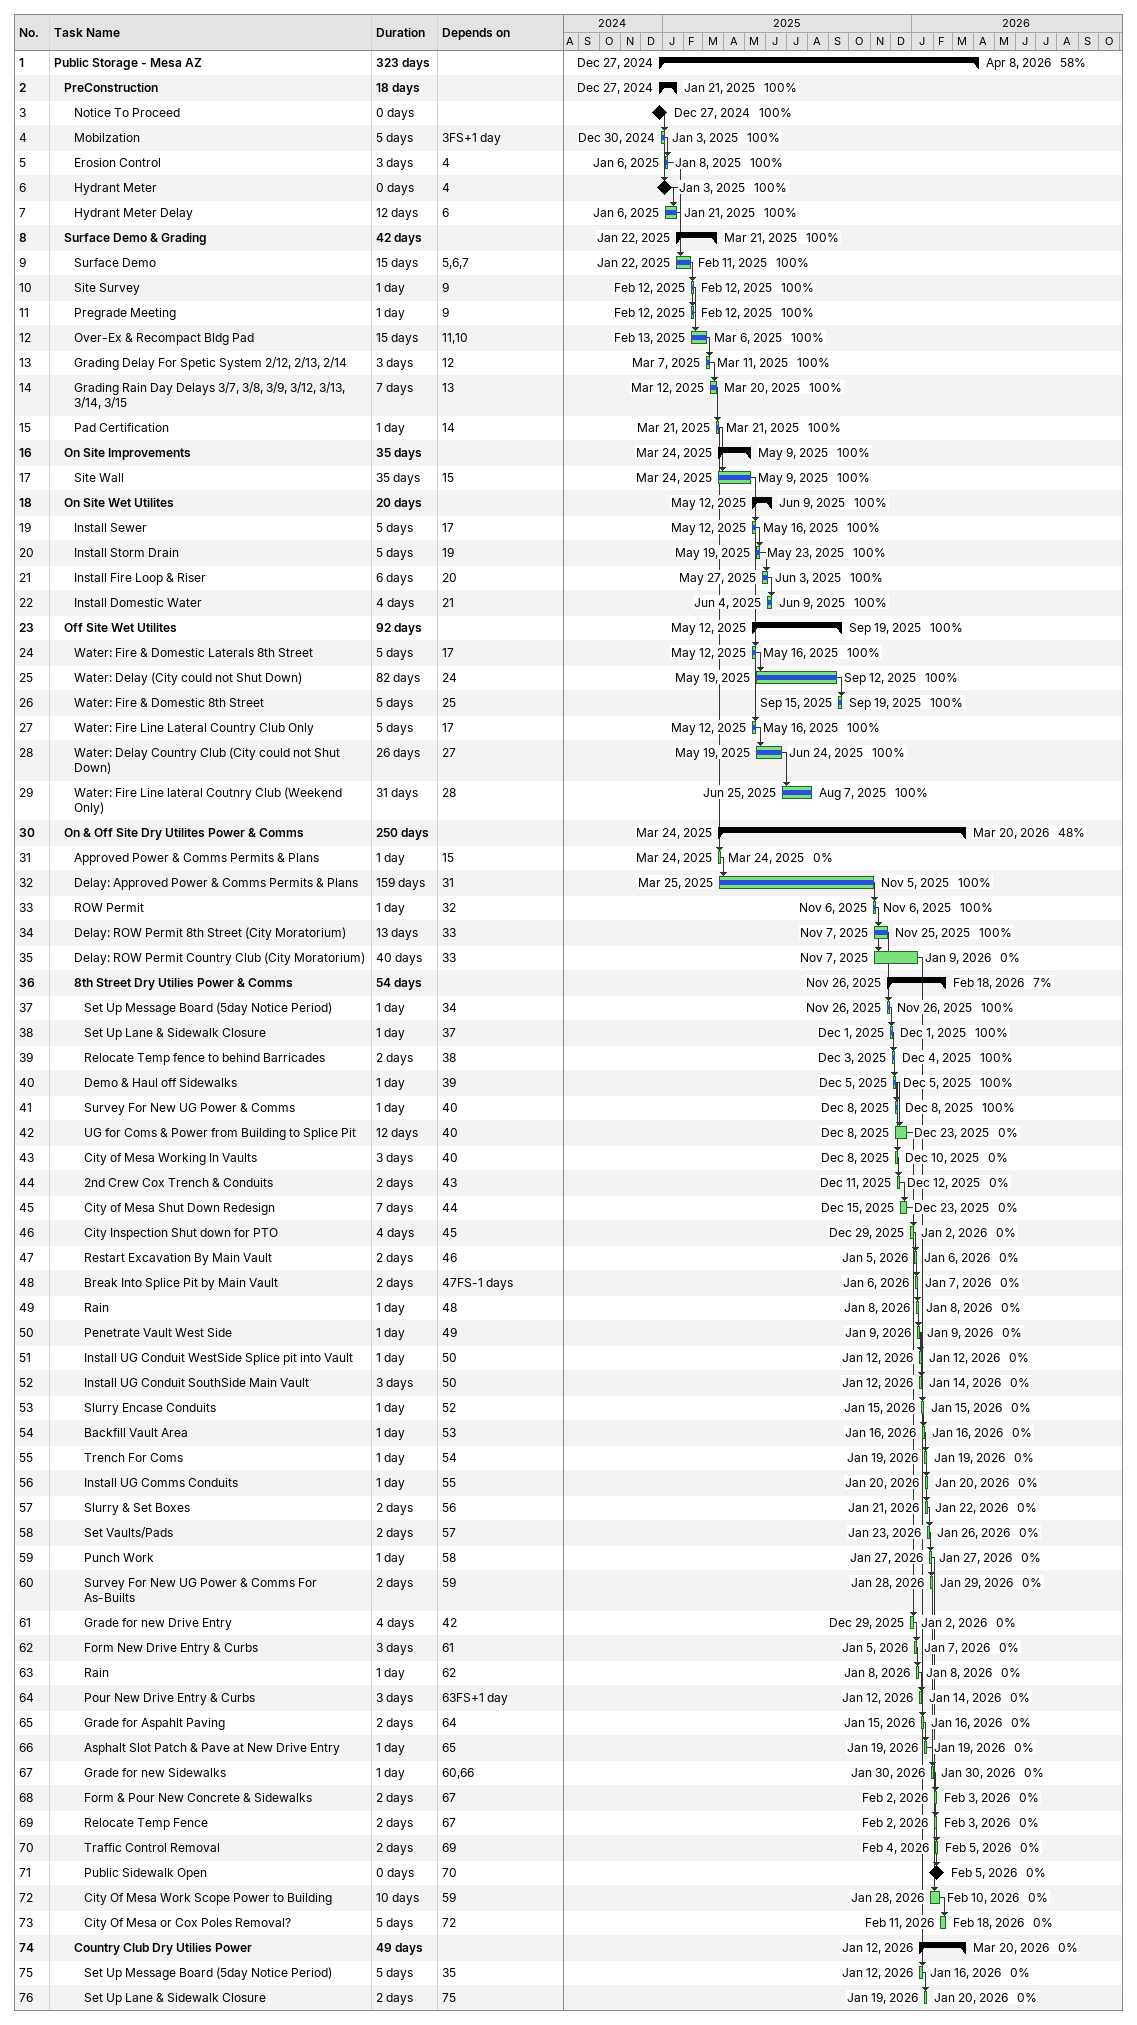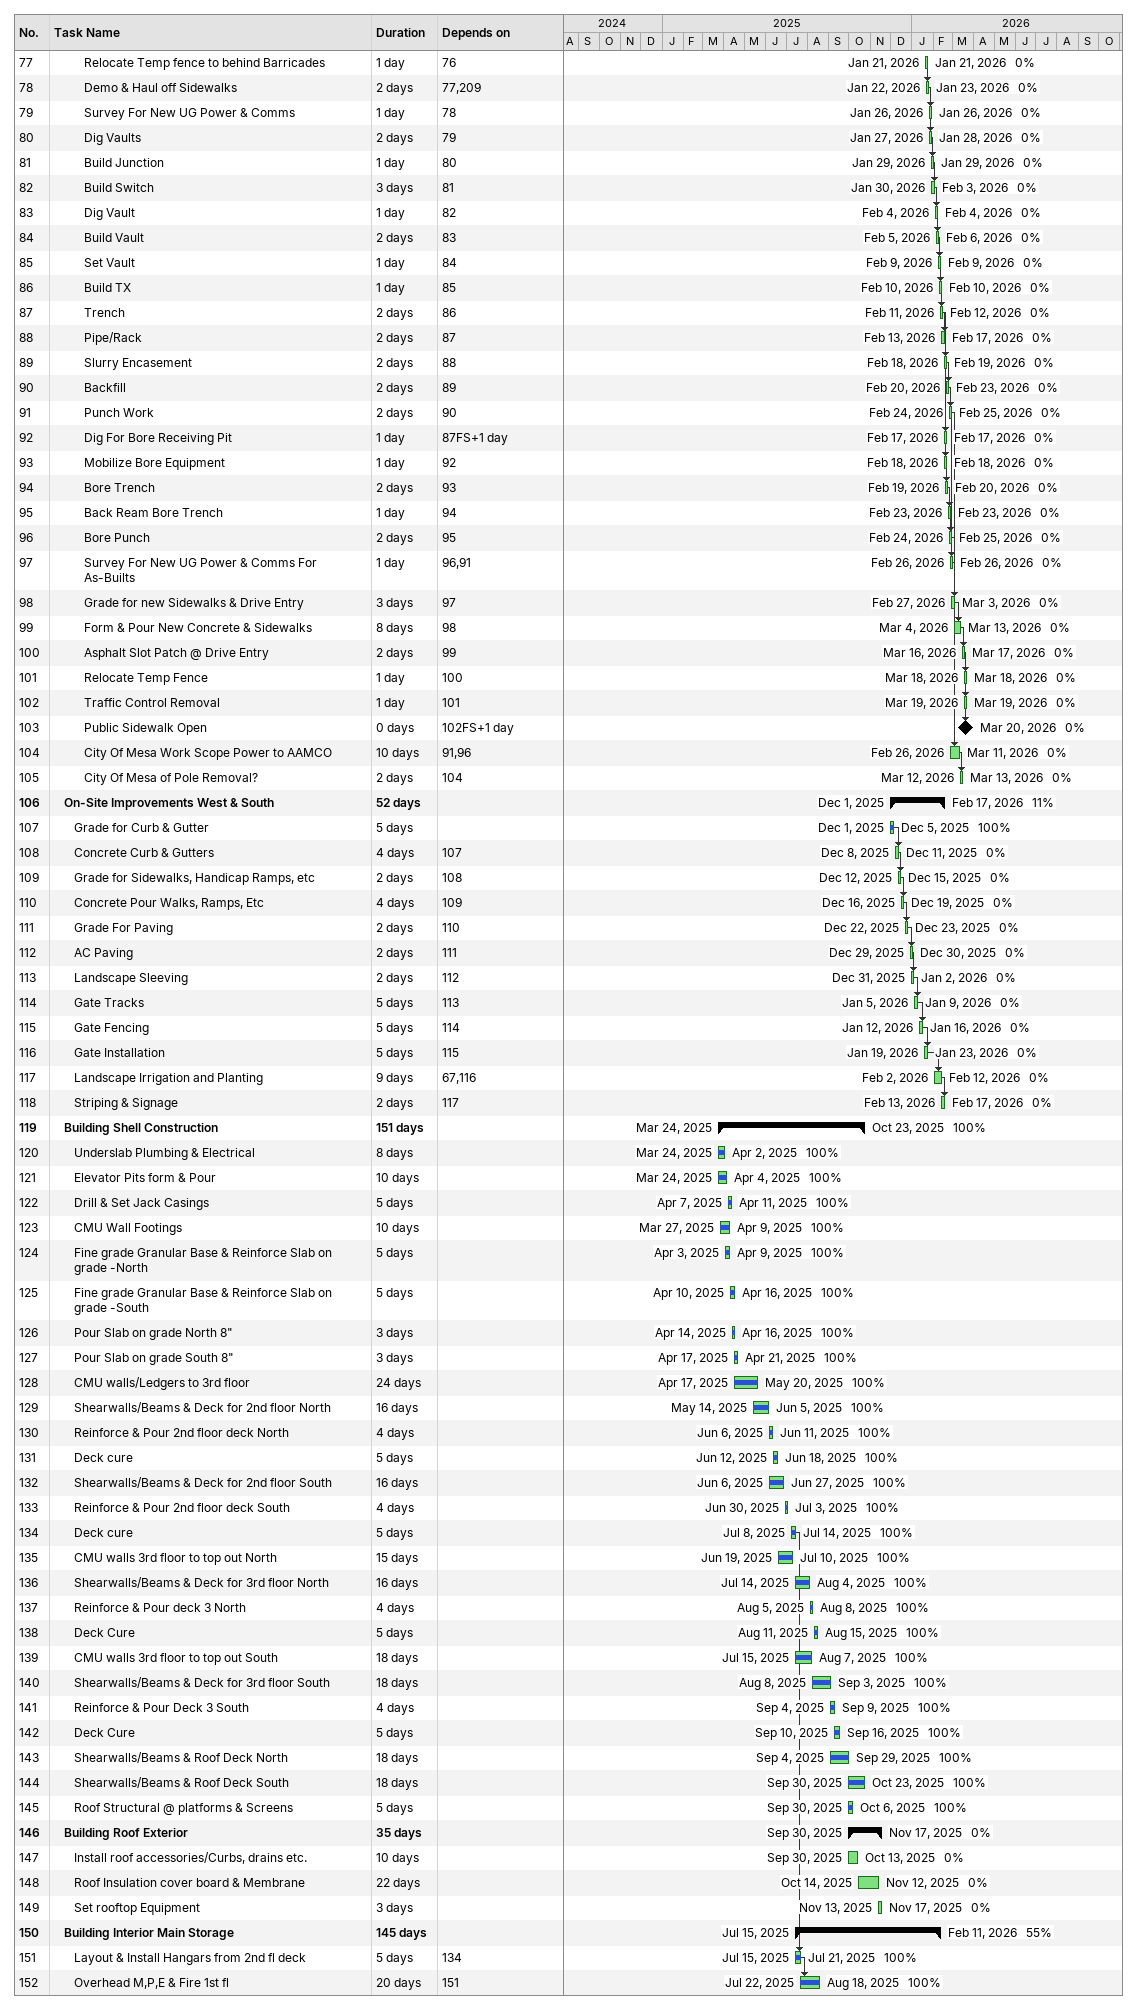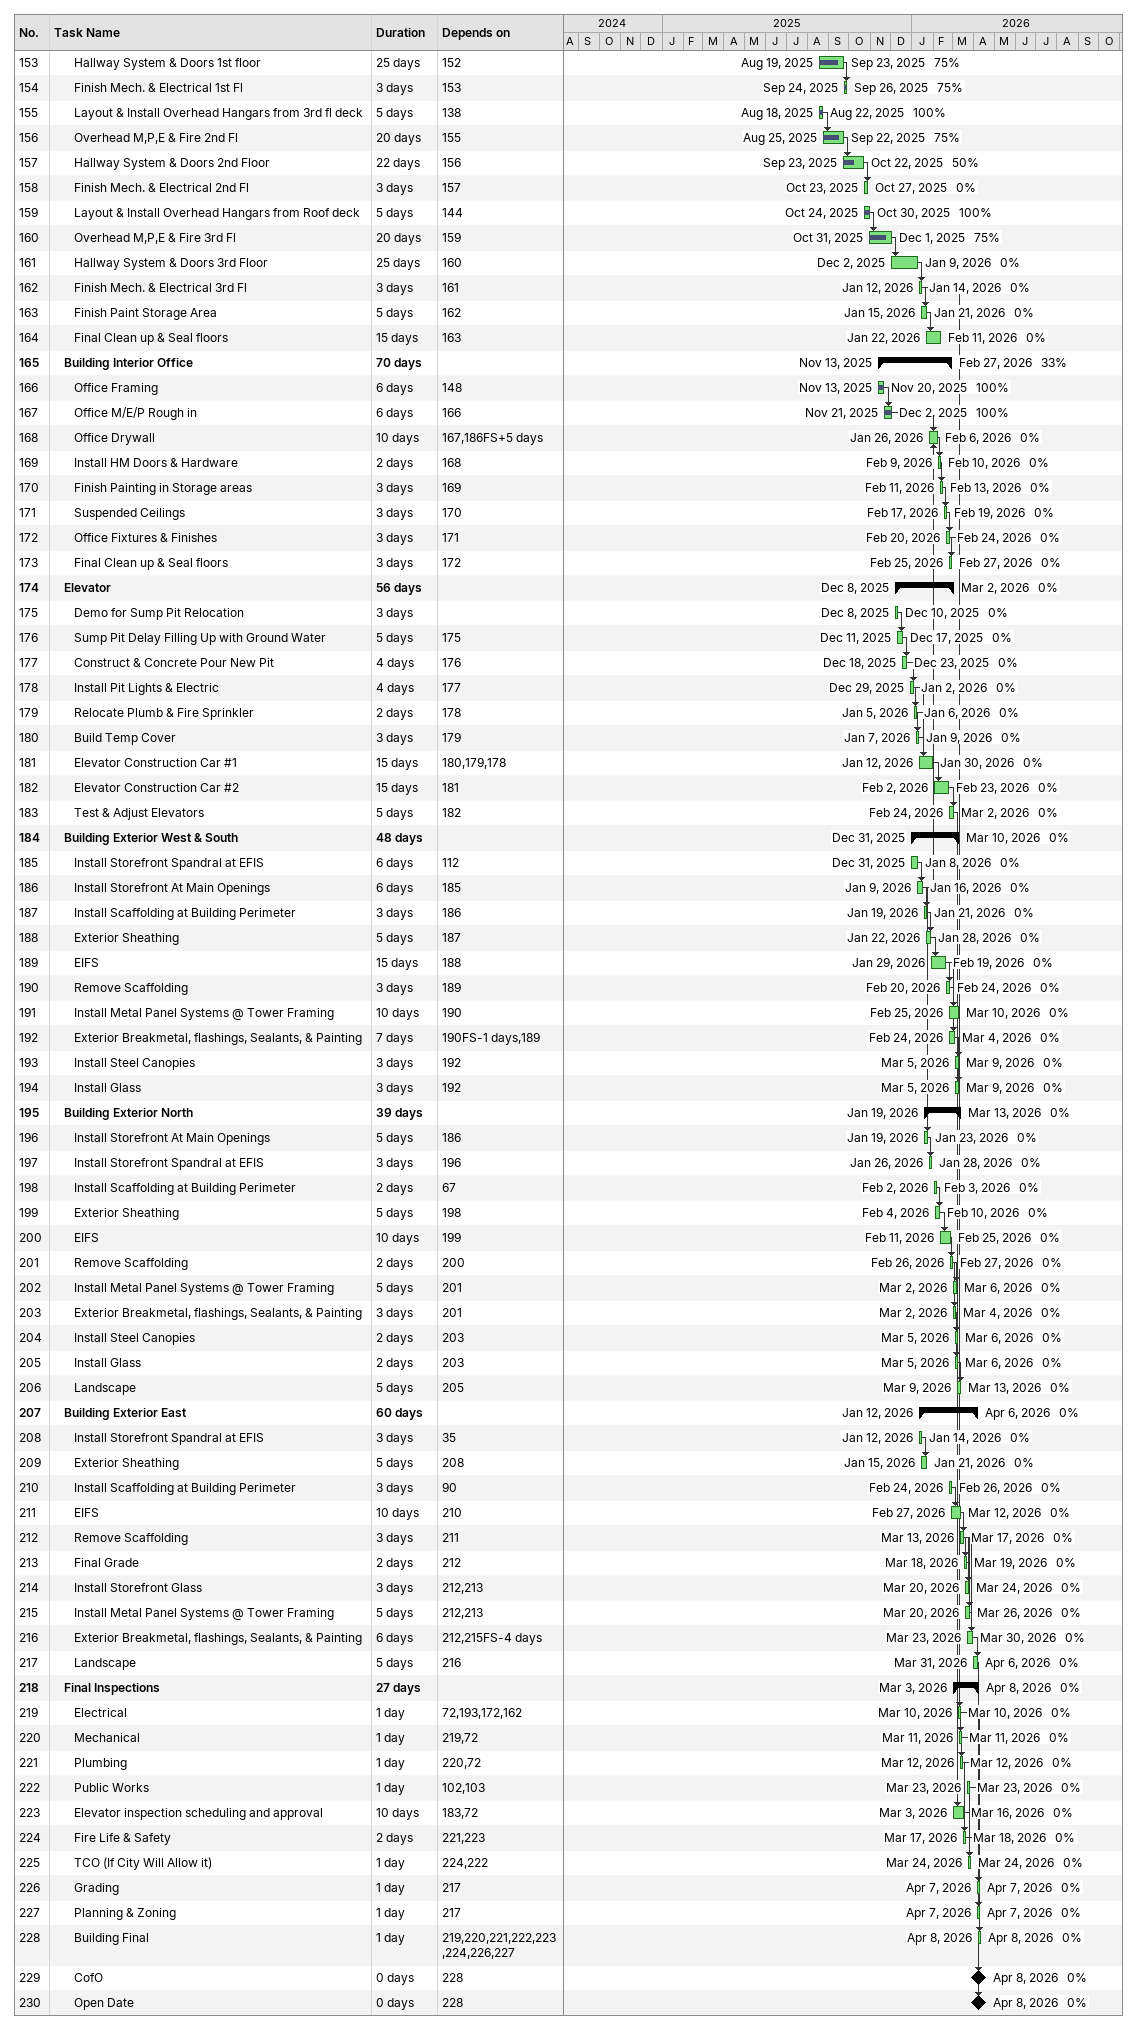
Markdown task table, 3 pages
| ID | Level | Task | Duration | Start | Finish | Predecessors | % complete |
|---|---|---|---|---|---|---|---|
| 1 | 1 | **Public Storage - Mesa AZ** | 323d | 2024-12-27 | 2026-04-08 |  | 58 |
| 2 | 2 | **PreConstruction** | 18d | 2024-12-27 | 2025-01-21 |  | 100 |
| 3 | 3 | Notice To Proceed | 0d | 2024-12-27 | 2024-12-27 |  | 100 |
| 4 | 3 | Mobilzation | 5d | 2024-12-30 | 2025-01-03 | 3FS+1d | 100 |
| 5 | 3 | Erosion Control | 3d | 2025-01-06 | 2025-01-08 | 4 | 100 |
| 6 | 3 | Hydrant Meter | 0d | 2025-01-03 | 2025-01-03 | 4 | 100 |
| 7 | 3 | Hydrant Meter Delay | 12d | 2025-01-06 | 2025-01-21 | 6 | 100 |
| 8 | 2 | **Surface Demo & Grading** | 42d | 2025-01-22 | 2025-03-21 |  | 100 |
| 9 | 3 | Surface Demo | 15d | 2025-01-22 | 2025-02-11 | 5, 6, 7 | 100 |
| 10 | 3 | Site Survey | 1d | 2025-02-12 | 2025-02-12 | 9 | 100 |
| 11 | 3 | Pregrade Meeting | 1d | 2025-02-12 | 2025-02-12 | 9 | 100 |
| 12 | 3 | Over-Ex & Recompact Bldg Pad | 15d | 2025-02-13 | 2025-03-06 | 11, 10 | 100 |
| 13 | 3 | Grading Delay For Spetic System 2/12, 2/13, 2/14 | 3d | 2025-03-07 | 2025-03-11 | 12 | 100 |
| 14 | 3 | Grading Rain Day Delays 3/7, 3/8, 3/9, 3/12, 3/13, 3/14, 3/15 | 7d | 2025-03-12 | 2025-03-20 | 13 | 100 |
| 15 | 3 | Pad Certification | 1d | 2025-03-21 | 2025-03-21 | 14 | 100 |
| 16 | 2 | **On Site Improvements** | 35d | 2025-03-24 | 2025-05-09 |  | 100 |
| 17 | 3 | Site Wall | 35d | 2025-03-24 | 2025-05-09 | 15 | 100 |
| 18 | 2 | **On Site Wet Utilites** | 20d | 2025-05-12 | 2025-06-09 |  | 100 |
| 19 | 3 | Install Sewer | 5d | 2025-05-12 | 2025-05-16 | 17 | 100 |
| 20 | 3 | Install Storm Drain | 5d | 2025-05-19 | 2025-05-23 | 19 | 100 |
| 21 | 3 | Install Fire Loop & Riser | 6d | 2025-05-27 | 2025-06-03 | 20 | 100 |
| 22 | 3 | Install Domestic Water | 4d | 2025-06-04 | 2025-06-09 | 21 | 100 |
| 23 | 2 | **Off Site Wet Utilites** | 92d | 2025-05-12 | 2025-09-19 |  | 100 |
| 24 | 3 | Water: Fire & Domestic Laterals 8th Street | 5d | 2025-05-12 | 2025-05-16 | 17 | 100 |
| 25 | 3 | Water: Delay (City could not Shut Down) | 82d | 2025-05-19 | 2025-09-12 | 24 | 100 |
| 26 | 3 | Water: Fire & Domestic 8th Street | 5d | 2025-09-15 | 2025-09-19 | 25 | 100 |
| 27 | 3 | Water: Fire Line Lateral Country Club Only | 5d | 2025-05-12 | 2025-05-16 | 17 | 100 |
| 28 | 3 | Water: Delay Country Club (City could not Shut Down) | 26d | 2025-05-19 | 2025-06-24 | 27 | 100 |
| 29 | 3 | Water: Fire Line lateral Coutnry Club (Weekend Only) | 31d | 2025-06-25 | 2025-08-07 | 28 | 100 |
| 30 | 2 | **On & Off Site Dry Utilites Power & Comms** | 250d | 2025-03-24 | 2026-03-20 |  | 48 |
| 31 | 3 | Approved Power & Comms Permits & Plans | 1d | 2025-03-24 | 2025-03-24 | 15 | 0 |
| 32 | 3 | Delay: Approved Power & Comms Permits & Plans | 159d | 2025-03-25 | 2025-11-05 | 31 | 100 |
| 33 | 3 | ROW Permit | 1d | 2025-11-06 | 2025-11-06 | 32 | 100 |
| 34 | 3 | Delay: ROW Permit 8th Street (City Moratorium) | 13d | 2025-11-07 | 2025-11-25 | 33 | 100 |
| 35 | 3 | Delay: ROW Permit Country Club (City Moratorium) | 40d | 2025-11-07 | 2026-01-09 | 33 | 0 |
| 36 | 3 | **8th Street Dry Utilies Power & Comms** | 54d | 2025-11-26 | 2026-02-18 |  | 7 |
| 37 | 4 | Set Up Message Board (5day Notice Period) | 1d | 2025-11-26 | 2025-11-26 | 34 | 100 |
| 38 | 4 | Set Up Lane & Sidewalk Closure | 1d | 2025-12-01 | 2025-12-01 | 37 | 100 |
| 39 | 4 | Relocate Temp fence to behind Barricades | 2d | 2025-12-03 | 2025-12-04 | 38 | 100 |
| 40 | 4 | Demo & Haul off Sidewalks | 1d | 2025-12-05 | 2025-12-05 | 39 | 100 |
| 41 | 4 | Survey For New UG Power & Comms | 1d | 2025-12-08 | 2025-12-08 | 40 | 100 |
| 42 | 4 | UG for Coms & Power from Building to Splice Pit | 12d | 2025-12-08 | 2025-12-23 | 40 | 0 |
| 43 | 4 | City of Mesa Working In Vaults | 3d | 2025-12-08 | 2025-12-10 | 40 | 0 |
| 44 | 4 | 2nd Crew Cox Trench & Conduits | 2d | 2025-12-11 | 2025-12-12 | 43 | 0 |
| 45 | 4 | City of Mesa Shut Down Redesign | 7d | 2025-12-15 | 2025-12-23 | 44 | 0 |
| 46 | 4 | City Inspection Shut down for PTO | 4d | 2025-12-29 | 2026-01-02 | 45 | 0 |
| 47 | 4 | Restart Excavation By Main Vault | 2d | 2026-01-05 | 2026-01-06 | 46 | 0 |
| 48 | 4 | Break Into Splice Pit by Main Vault | 2d | 2026-01-06 | 2026-01-07 | 47FS-1d | 0 |
| 49 | 4 | Rain | 1d | 2026-01-08 | 2026-01-08 | 48 | 0 |
| 50 | 4 | Penetrate Vault West Side | 1d | 2026-01-09 | 2026-01-09 | 49 | 0 |
| 51 | 4 | Install UG Conduit WestSide Splice pit into Vault | 1d | 2026-01-12 | 2026-01-12 | 50 | 0 |
| 52 | 4 | Install UG Conduit SouthSide Main Vault | 3d | 2026-01-12 | 2026-01-14 | 50 | 0 |
| 53 | 4 | Slurry Encase Conduits | 1d | 2026-01-15 | 2026-01-15 | 52 | 0 |
| 54 | 4 | Backfill Vault Area | 1d | 2026-01-16 | 2026-01-16 | 53 | 0 |
| 55 | 4 | Trench For Coms | 1d | 2026-01-19 | 2026-01-19 | 54 | 0 |
| 56 | 4 | Install UG Comms Conduits | 1d | 2026-01-20 | 2026-01-20 | 55 | 0 |
| 57 | 4 | Slurry & Set Boxes | 2d | 2026-01-21 | 2026-01-22 | 56 | 0 |
| 58 | 4 | Set Vaults/Pads | 2d | 2026-01-23 | 2026-01-26 | 57 | 0 |
| 59 | 4 | Punch Work | 1d | 2026-01-27 | 2026-01-27 | 58 | 0 |
| 60 | 4 | Survey For New UG Power & Comms For As-Builts | 2d | 2026-01-28 | 2026-01-29 | 59 | 0 |
| 61 | 4 | Grade for new Drive Entry | 4d | 2025-12-29 | 2026-01-02 | 42 | 0 |
| 62 | 4 | Form New Drive Entry & Curbs | 3d | 2026-01-05 | 2026-01-07 | 61 | 0 |
| 63 | 4 | Rain | 1d | 2026-01-08 | 2026-01-08 | 62 | 0 |
| 64 | 4 | Pour New Drive Entry & Curbs | 3d | 2026-01-12 | 2026-01-14 | 63FS+1d | 0 |
| 65 | 4 | Grade for Aspahlt Paving | 2d | 2026-01-15 | 2026-01-16 | 64 | 0 |
| 66 | 4 | Asphalt Slot Patch & Pave at New Drive Entry | 1d | 2026-01-19 | 2026-01-19 | 65 | 0 |
| 67 | 4 | Grade for new Sidewalks | 1d | 2026-01-30 | 2026-01-30 | 60, 66 | 0 |
| 68 | 4 | Form & Pour New Concrete & Sidewalks | 2d | 2026-02-02 | 2026-02-03 | 67 | 0 |
| 69 | 4 | Relocate Temp Fence | 2d | 2026-02-02 | 2026-02-03 | 67 | 0 |
| 70 | 4 | Traffic Control Removal | 2d | 2026-02-04 | 2026-02-05 | 69 | 0 |
| 71 | 4 | Public Sidewalk Open | 0d | 2026-02-05 | 2026-02-05 | 70 | 0 |
| 72 | 4 | City Of Mesa Work Scope Power to Building | 10d | 2026-01-28 | 2026-02-10 | 59 | 0 |
| 73 | 4 | City Of Mesa or Cox Poles Removal? | 5d | 2026-02-11 | 2026-02-18 | 72 | 0 |
| 74 | 3 | **Country Club Dry Utilies Power** | 49d | 2026-01-12 | 2026-03-20 |  | 0 |
| 75 | 4 | Set Up Message Board (5day Notice Period) | 5d | 2026-01-12 | 2026-01-16 | 35 | 0 |
| 76 | 4 | Set Up Lane & Sidewalk Closure | 2d | 2026-01-19 | 2026-01-20 | 75 | 0 |
| 77 | 4 | Relocate Temp fence to behind Barricades | 1d | 2026-01-21 | 2026-01-21 | 76 | 0 |
| 78 | 4 | Demo & Haul off Sidewalks | 2d | 2026-01-22 | 2026-01-23 | 77, 209 | 0 |
| 79 | 4 | Survey For New UG Power & Comms | 1d | 2026-01-26 | 2026-01-26 | 78 | 0 |
| 80 | 4 | Dig Vaults | 2d | 2026-01-27 | 2026-01-28 | 79 | 0 |
| 81 | 4 | Build Junction | 1d | 2026-01-29 | 2026-01-29 | 80 | 0 |
| 82 | 4 | Build Switch | 3d | 2026-01-30 | 2026-02-03 | 81 | 0 |
| 83 | 4 | Dig Vault | 1d | 2026-02-04 | 2026-02-04 | 82 | 0 |
| 84 | 4 | Build Vault | 2d | 2026-02-05 | 2026-02-06 | 83 | 0 |
| 85 | 4 | Set Vault | 1d | 2026-02-09 | 2026-02-09 | 84 | 0 |
| 86 | 4 | Build TX | 1d | 2026-02-10 | 2026-02-10 | 85 | 0 |
| 87 | 4 | Trench | 2d | 2026-02-11 | 2026-02-12 | 86 | 0 |
| 88 | 4 | Pipe/Rack | 2d | 2026-02-13 | 2026-02-17 | 87 | 0 |
| 89 | 4 | Slurry Encasement | 2d | 2026-02-18 | 2026-02-19 | 88 | 0 |
| 90 | 4 | Backfill | 2d | 2026-02-20 | 2026-02-23 | 89 | 0 |
| 91 | 4 | Punch Work | 2d | 2026-02-24 | 2026-02-25 | 90 | 0 |
| 92 | 4 | Dig For Bore Receiving Pit | 1d | 2026-02-17 | 2026-02-17 | 87FS+1d | 0 |
| 93 | 4 | Mobilize Bore Equipment | 1d | 2026-02-18 | 2026-02-18 | 92 | 0 |
| 94 | 4 | Bore Trench | 2d | 2026-02-19 | 2026-02-20 | 93 | 0 |
| 95 | 4 | Back Ream Bore Trench | 1d | 2026-02-23 | 2026-02-23 | 94 | 0 |
| 96 | 4 | Bore Punch | 2d | 2026-02-24 | 2026-02-25 | 95 | 0 |
| 97 | 4 | Survey For New UG Power & Comms For As-Builts | 1d | 2026-02-26 | 2026-02-26 | 96, 91 | 0 |
| 98 | 4 | Grade for new Sidewalks & Drive Entry | 3d | 2026-02-27 | 2026-03-03 | 97 | 0 |
| 99 | 4 | Form & Pour New Concrete & Sidewalks | 8d | 2026-03-04 | 2026-03-13 | 98 | 0 |
| 100 | 4 | Asphalt Slot Patch @ Drive Entry | 2d | 2026-03-16 | 2026-03-17 | 99 | 0 |
| 101 | 4 | Relocate Temp Fence | 1d | 2026-03-18 | 2026-03-18 | 100 | 0 |
| 102 | 4 | Traffic Control Removal | 1d | 2026-03-19 | 2026-03-19 | 101 | 0 |
| 103 | 4 | Public Sidewalk Open | 0d | 2026-03-20 | 2026-03-20 | 102FS+1d | 0 |
| 104 | 4 | City Of Mesa Work Scope Power to AAMCO | 10d | 2026-02-26 | 2026-03-11 | 91, 96 | 0 |
| 105 | 4 | City Of Mesa of Pole Removal? | 2d | 2026-03-12 | 2026-03-13 | 104 | 0 |
| 106 | 2 | **On-Site Improvements West & South** | 52d | 2025-12-01 | 2026-02-17 |  | 11 |
| 107 | 3 | Grade for Curb & Gutter | 5d | 2025-12-01 | 2025-12-05 |  | 100 |
| 108 | 3 | Concrete Curb & Gutters | 4d | 2025-12-08 | 2025-12-11 | 107 | 0 |
| 109 | 3 | Grade for Sidewalks, Handicap Ramps, etc | 2d | 2025-12-12 | 2025-12-15 | 108 | 0 |
| 110 | 3 | Concrete Pour Walks, Ramps, Etc | 4d | 2025-12-16 | 2025-12-19 | 109 | 0 |
| 111 | 3 | Grade For Paving | 2d | 2025-12-22 | 2025-12-23 | 110 | 0 |
| 112 | 3 | AC Paving | 2d | 2025-12-29 | 2025-12-30 | 111 | 0 |
| 113 | 3 | Landscape Sleeving | 2d | 2025-12-31 | 2026-01-02 | 112 | 0 |
| 114 | 3 | Gate Tracks | 5d | 2026-01-05 | 2026-01-09 | 113 | 0 |
| 115 | 3 | Gate Fencing | 5d | 2026-01-12 | 2026-01-16 | 114 | 0 |
| 116 | 3 | Gate Installation | 5d | 2026-01-19 | 2026-01-23 | 115 | 0 |
| 117 | 3 | Landscape Irrigation and Planting | 9d | 2026-02-02 | 2026-02-12 | 67, 116 | 0 |
| 118 | 3 | Striping & Signage | 2d | 2026-02-13 | 2026-02-17 | 117 | 0 |
| 119 | 2 | **Building Shell Construction** | 151d | 2025-03-24 | 2025-10-23 |  | 100 |
| 120 | 3 | Underslab Plumbing & Electrical | 8d | 2025-03-24 | 2025-04-02 |  | 100 |
| 121 | 3 | Elevator Pits form & Pour | 10d | 2025-03-24 | 2025-04-04 |  | 100 |
| 122 | 3 | Drill & Set Jack Casings | 5d | 2025-04-07 | 2025-04-11 |  | 100 |
| 123 | 3 | CMU Wall Footings | 10d | 2025-03-27 | 2025-04-09 |  | 100 |
| 124 | 3 | Fine grade Granular Base & Reinforce Slab on grade -North | 5d | 2025-04-03 | 2025-04-09 |  | 100 |
| 125 | 3 | Fine grade Granular Base & Reinforce Slab on grade -South | 5d | 2025-04-10 | 2025-04-16 |  | 100 |
| 126 | 3 | Pour Slab on grade North 8" | 3d | 2025-04-14 | 2025-04-16 |  | 100 |
| 127 | 3 | Pour Slab on grade South 8" | 3d | 2025-04-17 | 2025-04-21 |  | 100 |
| 128 | 3 | CMU walls/Ledgers to 3rd floor | 24d | 2025-04-17 | 2025-05-20 |  | 100 |
| 129 | 3 | Shearwalls/Beams & Deck for 2nd floor North | 16d | 2025-05-14 | 2025-06-05 |  | 100 |
| 130 | 3 | Reinforce & Pour 2nd floor deck North | 4d | 2025-06-06 | 2025-06-11 |  | 100 |
| 131 | 3 | Deck cure | 5d | 2025-06-12 | 2025-06-18 |  | 100 |
| 132 | 3 | Shearwalls/Beams & Deck for 2nd floor South | 16d | 2025-06-06 | 2025-06-27 |  | 100 |
| 133 | 3 | Reinforce & Pour 2nd floor deck South | 4d | 2025-06-30 | 2025-07-03 |  | 100 |
| 134 | 3 | Deck cure | 5d | 2025-07-08 | 2025-07-14 |  | 100 |
| 135 | 3 | CMU walls 3rd floor to top out North | 15d | 2025-06-19 | 2025-07-10 |  | 100 |
| 136 | 3 | Shearwalls/Beams & Deck for 3rd floor North | 16d | 2025-07-14 | 2025-08-04 |  | 100 |
| 137 | 3 | Reinforce & Pour deck 3 North | 4d | 2025-08-05 | 2025-08-08 |  | 100 |
| 138 | 3 | Deck Cure | 5d | 2025-08-11 | 2025-08-15 |  | 100 |
| 139 | 3 | CMU walls 3rd floor to top out South | 18d | 2025-07-15 | 2025-08-07 |  | 100 |
| 140 | 3 | Shearwalls/Beams & Deck for 3rd floor South | 18d | 2025-08-08 | 2025-09-03 |  | 100 |
| 141 | 3 | Reinforce & Pour Deck 3 South | 4d | 2025-09-04 | 2025-09-09 |  | 100 |
| 142 | 3 | Deck Cure | 5d | 2025-09-10 | 2025-09-16 |  | 100 |
| 143 | 3 | Shearwalls/Beams & Roof Deck North | 18d | 2025-09-04 | 2025-09-29 |  | 100 |
| 144 | 3 | Shearwalls/Beams & Roof Deck South | 18d | 2025-09-30 | 2025-10-23 |  | 100 |
| 145 | 3 | Roof Structural @ platforms & Screens | 5d | 2025-09-30 | 2025-10-06 |  | 100 |
| 146 | 2 | **Building Roof Exterior** | 35d | 2025-09-30 | 2025-11-17 |  | 0 |
| 147 | 3 | Install roof accessories/Curbs, drains etc. | 10d | 2025-09-30 | 2025-10-13 |  | 0 |
| 148 | 3 | Roof Insulation cover board & Membrane | 22d | 2025-10-14 | 2025-11-12 |  | 0 |
| 149 | 3 | Set rooftop Equipment | 3d | 2025-11-13 | 2025-11-17 |  | 0 |
| 150 | 2 | **Building Interior Main Storage** | 145d | 2025-07-15 | 2026-02-11 |  | 55 |
| 151 | 3 | Layout & Install Hangars from 2nd fl deck | 5d | 2025-07-15 | 2025-07-21 | 134 | 100 |
| 152 | 3 | Overhead M,P,E & Fire 1st fl | 20d | 2025-07-22 | 2025-08-18 | 151 | 100 |
| 153 | 3 | Hallway System & Doors 1st floor | 25d | 2025-08-19 | 2025-09-23 | 152 | 75 |
| 154 | 3 | Finish Mech. & Electrical 1st Fl | 3d | 2025-09-24 | 2025-09-26 | 153 | 75 |
| 155 | 3 | Layout & Install Overhead Hangars from 3rd fl deck | 5d | 2025-08-18 | 2025-08-22 | 138 | 100 |
| 156 | 3 | Overhead M,P,E & Fire 2nd Fl | 20d | 2025-08-25 | 2025-09-22 | 155 | 75 |
| 157 | 3 | Hallway System & Doors 2nd Floor | 22d | 2025-09-23 | 2025-10-22 | 156 | 50 |
| 158 | 3 | Finish Mech. & Electrical 2nd Fl | 3d | 2025-10-23 | 2025-10-27 | 157 | 0 |
| 159 | 3 | Layout & Install Overhead Hangars from Roof deck | 5d | 2025-10-24 | 2025-10-30 | 144 | 100 |
| 160 | 3 | Overhead M,P,E & Fire 3rd Fl | 20d | 2025-10-31 | 2025-12-01 | 159 | 75 |
| 161 | 3 | Hallway System & Doors 3rd Floor | 25d | 2025-12-02 | 2026-01-09 | 160 | 0 |
| 162 | 3 | Finish Mech. & Electrical 3rd Fl | 3d | 2026-01-12 | 2026-01-14 | 161 | 0 |
| 163 | 3 | Finish Paint Storage Area | 5d | 2026-01-15 | 2026-01-21 | 162 | 0 |
| 164 | 3 | Final Clean up & Seal floors | 15d | 2026-01-22 | 2026-02-11 | 163 | 0 |
| 165 | 2 | **Building Interior Office** | 70d | 2025-11-13 | 2026-02-27 |  | 33 |
| 166 | 3 | Office Framing | 6d | 2025-11-13 | 2025-11-20 | 148 | 100 |
| 167 | 3 | Office M/E/P Rough in | 6d | 2025-11-21 | 2025-12-02 | 166 | 100 |
| 168 | 3 | Office Drywall | 10d | 2026-01-26 | 2026-02-06 | 167, 186FS+5d | 0 |
| 169 | 3 | Install HM Doors & Hardware | 2d | 2026-02-09 | 2026-02-10 | 168 | 0 |
| 170 | 3 | Finish Painting in Storage areas | 3d | 2026-02-11 | 2026-02-13 | 169 | 0 |
| 171 | 3 | Suspended Ceilings | 3d | 2026-02-17 | 2026-02-19 | 170 | 0 |
| 172 | 3 | Office Fixtures & Finishes | 3d | 2026-02-20 | 2026-02-24 | 171 | 0 |
| 173 | 3 | Final Clean up & Seal floors | 3d | 2026-02-25 | 2026-02-27 | 172 | 0 |
| 174 | 2 | **Elevator** | 56d | 2025-12-08 | 2026-03-02 |  | 0 |
| 175 | 3 | Demo for Sump Pit Relocation | 3d | 2025-12-08 | 2025-12-10 |  | 0 |
| 176 | 3 | Sump Pit Delay Filling Up with Ground Water | 5d | 2025-12-11 | 2025-12-17 | 175 | 0 |
| 177 | 3 | Construct & Concrete Pour New Pit | 4d | 2025-12-18 | 2025-12-23 | 176 | 0 |
| 178 | 3 | Install Pit Lights & Electric | 4d | 2025-12-29 | 2026-01-02 | 177 | 0 |
| 179 | 3 | Relocate Plumb & Fire Sprinkler | 2d | 2026-01-05 | 2026-01-06 | 178 | 0 |
| 180 | 3 | Build Temp Cover | 3d | 2026-01-07 | 2026-01-09 | 179 | 0 |
| 181 | 3 | Elevator Construction Car #1 | 15d | 2026-01-12 | 2026-01-30 | 180, 179, 178 | 0 |
| 182 | 3 | Elevator Construction Car #2 | 15d | 2026-02-02 | 2026-02-23 | 181 | 0 |
| 183 | 3 | Test & Adjust Elevators | 5d | 2026-02-24 | 2026-03-02 | 182 | 0 |
| 184 | 2 | **Building Exterior West & South** | 48d | 2025-12-31 | 2026-03-10 |  | 0 |
| 185 | 3 | Install Storefront Spandral at EFIS | 6d | 2025-12-31 | 2026-01-08 | 112 | 0 |
| 186 | 3 | Install Storefront At Main Openings | 6d | 2026-01-09 | 2026-01-16 | 185 | 0 |
| 187 | 3 | Install Scaffolding at Building Perimeter | 3d | 2026-01-19 | 2026-01-21 | 186 | 0 |
| 188 | 3 | Exterior Sheathing | 5d | 2026-01-22 | 2026-01-28 | 187 | 0 |
| 189 | 3 | EIFS | 15d | 2026-01-29 | 2026-02-19 | 188 | 0 |
| 190 | 3 | Remove Scaffolding | 3d | 2026-02-20 | 2026-02-24 | 189 | 0 |
| 191 | 3 | Install Metal Panel Systems @ Tower Framing | 10d | 2026-02-25 | 2026-03-10 | 190 | 0 |
| 192 | 3 | Exterior Breakmetal, flashings, Sealants, & Painting | 7d | 2026-02-24 | 2026-03-04 | 190FS-1d, 189 | 0 |
| 193 | 3 | Install Steel Canopies | 3d | 2026-03-05 | 2026-03-09 | 192 | 0 |
| 194 | 3 | Install Glass | 3d | 2026-03-05 | 2026-03-09 | 192 | 0 |
| 195 | 2 | **Building Exterior North** | 39d | 2026-01-19 | 2026-03-13 |  | 0 |
| 196 | 3 | Install Storefront At Main Openings | 5d | 2026-01-19 | 2026-01-23 | 186 | 0 |
| 197 | 3 | Install Storefront Spandral at EFIS | 3d | 2026-01-26 | 2026-01-28 | 196 | 0 |
| 198 | 3 | Install Scaffolding at Building Perimeter | 2d | 2026-02-02 | 2026-02-03 | 67 | 0 |
| 199 | 3 | Exterior Sheathing | 5d | 2026-02-04 | 2026-02-10 | 198 | 0 |
| 200 | 3 | EIFS | 10d | 2026-02-11 | 2026-02-25 | 199 | 0 |
| 201 | 3 | Remove Scaffolding | 2d | 2026-02-26 | 2026-02-27 | 200 | 0 |
| 202 | 3 | Install Metal Panel Systems @ Tower Framing | 5d | 2026-03-02 | 2026-03-06 | 201 | 0 |
| 203 | 3 | Exterior Breakmetal, flashings, Sealants, & Painting | 3d | 2026-03-02 | 2026-03-04 | 201 | 0 |
| 204 | 3 | Install Steel Canopies | 2d | 2026-03-05 | 2026-03-06 | 203 | 0 |
| 205 | 3 | Install Glass | 2d | 2026-03-05 | 2026-03-06 | 203 | 0 |
| 206 | 3 | Landscape | 5d | 2026-03-09 | 2026-03-13 | 205 | 0 |
| 207 | 2 | **Building Exterior East** | 60d | 2026-01-12 | 2026-04-06 |  | 0 |
| 208 | 3 | Install Storefront Spandral at EFIS | 3d | 2026-01-12 | 2026-01-14 | 35 | 0 |
| 209 | 3 | Exterior Sheathing | 5d | 2026-01-15 | 2026-01-21 | 208 | 0 |
| 210 | 3 | Install Scaffolding at Building Perimeter | 3d | 2026-02-24 | 2026-02-26 | 90 | 0 |
| 211 | 3 | EIFS | 10d | 2026-02-27 | 2026-03-12 | 210 | 0 |
| 212 | 3 | Remove Scaffolding | 3d | 2026-03-13 | 2026-03-17 | 211 | 0 |
| 213 | 3 | Final Grade | 2d | 2026-03-18 | 2026-03-19 | 212 | 0 |
| 214 | 3 | Install Storefront Glass | 3d | 2026-03-20 | 2026-03-24 | 212, 213 | 0 |
| 215 | 3 | Install Metal Panel Systems @ Tower Framing | 5d | 2026-03-20 | 2026-03-26 | 212, 213 | 0 |
| 216 | 3 | Exterior Breakmetal, flashings, Sealants, & Painting | 6d | 2026-03-23 | 2026-03-30 | 212, 215FS-4d | 0 |
| 217 | 3 | Landscape | 5d | 2026-03-31 | 2026-04-06 | 216 | 0 |
| 218 | 2 | **Final Inspections** | 27d | 2026-03-03 | 2026-04-08 |  | 0 |
| 219 | 3 | Electrical | 1d | 2026-03-10 | 2026-03-10 | 72, 193, 172, 162 | 0 |
| 220 | 3 | Mechanical | 1d | 2026-03-11 | 2026-03-11 | 219, 72 | 0 |
| 221 | 3 | Plumbing | 1d | 2026-03-12 | 2026-03-12 | 220, 72 | 0 |
| 222 | 3 | Public Works | 1d | 2026-03-23 | 2026-03-23 | 102, 103 | 0 |
| 223 | 3 | Elevator inspection scheduling and approval | 10d | 2026-03-03 | 2026-03-16 | 183, 72 | 0 |
| 224 | 3 | Fire Life & Safety | 2d | 2026-03-17 | 2026-03-18 | 221, 223 | 0 |
| 225 | 3 | TCO (If City Will Allow it) | 1d | 2026-03-24 | 2026-03-24 | 224, 222 | 0 |
| 226 | 3 | Grading | 1d | 2026-04-07 | 2026-04-07 | 217 | 0 |
| 227 | 3 | Planning & Zoning | 1d | 2026-04-07 | 2026-04-07 | 217 | 0 |
| 228 | 3 | Building Final | 1d | 2026-04-08 | 2026-04-08 | 219, 220, 221, 222, 223, 224, 226, 227 | 0 |
| 229 | 3 | CofO | 0d | 2026-04-08 | 2026-04-08 | 228 | 0 |
| 230 | 3 | Open Date | 0d | 2026-04-08 | 2026-04-08 | 228 | 0 |
